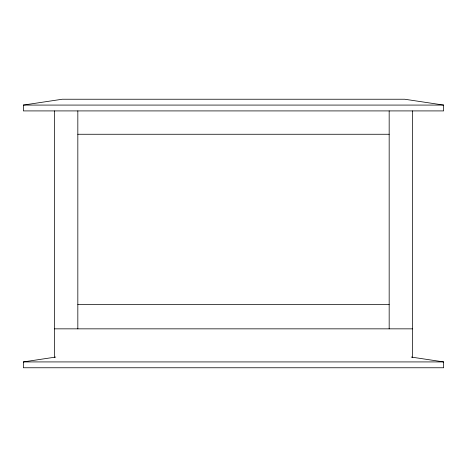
<?xml version="1.0" encoding="UTF-8"?>
<svg xmlns="http://www.w3.org/2000/svg" width="467" height="467" viewBox="0 0 467 467"><rect width="100%" height="100%" fill="white"/><g stroke="black" fill="none" stroke-linecap="round" stroke-linejoin="round"><path stroke-width="0.7" d="M23.35 105.075L62.269 99.237L404.731 99.237L443.65 105.075L443.65 110.912L23.35 110.912L23.35 105.075L443.65 105.075M411.217 357.062L443.65 361.925L443.65 367.762L23.35 367.762L23.35 361.925L55.783 357.062M77.831 134.262L389.169 134.262M77.831 304.525L389.169 304.525M54.481 328.844L412.519 328.844M23.35 361.925L443.65 361.925M412.519 110.912L412.519 357.675M389.169 110.912L389.169 328.844M77.831 110.912L77.831 328.844M54.481 110.912L54.481 357.675"/></g></svg>
